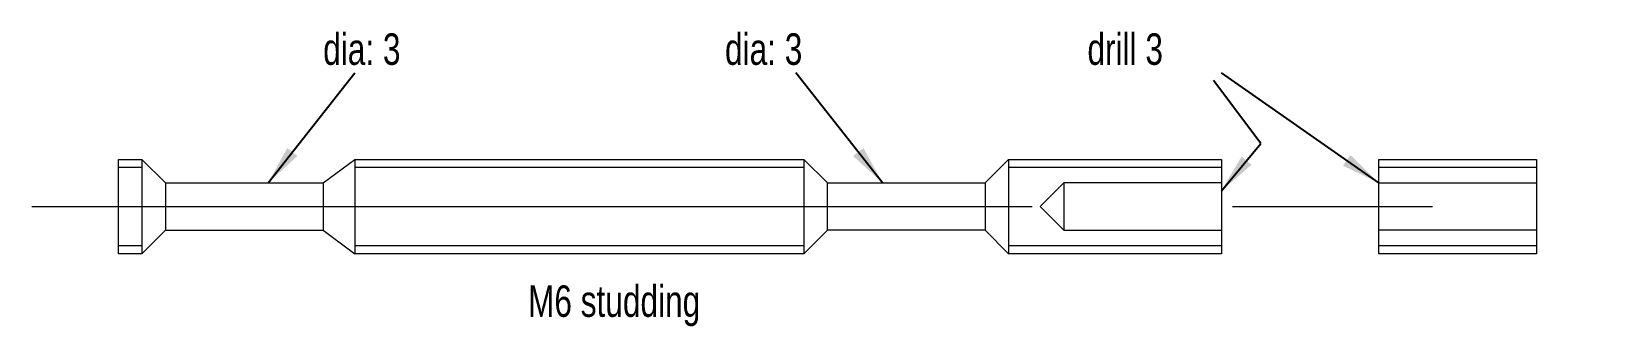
# Model space of a CAD drawing. Header units: millimetres. Extents: x 54 to 155, y 62 to 81.
import ezdxf

# ---------------------------------------------------------------- set-up
doc = ezdxf.new("R2010")
doc.units = ezdxf.units.MM
doc.linetypes.add('CENTERX2', pattern=[101.6, 63.5, -12.7, 12.7, -12.7])
doc.linetypes.add('DASHED', pattern=[19.05, 12.7, -6.35])
doc.layers.get('0').update_dxf_attribs({"linetype": 'CONTINUOUS', "lineweight": 0})
doc.styles.get("Standard").update_dxf_attribs({"font": 'txt', "width": 0.75})
doc.dimstyles.get("Standard").update_dxf_attribs({"dimtxt": 2.5, "dimasz": 2.5, "dimexe": 1.25, "dimexo": 0.625, "dimtad": 1, "dimtxsty": 'Standard', "dimcen": 2.5, "dimadec": 0, "dimazin": 0, "dimtfac": 1, "dimtmove": 0, "dimatfit": 3, "dimfxl": 1, "dimarcsym": 0})

msp = doc.modelspace()

# ---------------------------------------------------------------- linework, layer by layer
at = {"lineweight": 18}
for p, q in [((60, 67), (60, 73)), ((60, 73), (61.5, 73)), ((63, 71.5), (61.5, 73)), ((61.5, 73), (61.5, 67)), ((73, 71.5), (75, 73)), ((75, 73), (103.5, 73)), ((75, 73), (75, 67)), ((105, 71.5), (103.5, 73)), ((103.5, 73), (103.5, 67)), ((115, 71.5), (116.5, 73)), ((116.5, 73), (130, 73)), ((116.5, 73), (116.5, 67)), ((130, 73), (130, 67)), ((140, 73), (150, 73)), ((140, 67), (140, 73)), ((150, 73), (150, 67)), ((63, 71.5), (73, 71.5)), ((63, 71.5), (63, 68.5)), ((73, 71.5), (73, 68.5)), ((105, 71.5), (115, 71.5)), ((105, 68.5), (105, 71.5)), ((115, 71.5), (115, 68.5)), ((63, 68.5), (61.5, 67)), ((63, 68.5), (73, 68.5)), ((73, 68.5), (75, 67)), ((105, 68.5), (103.5, 67)), ((115, 68.5), (105, 68.5)), ((115, 68.5), (116.5, 67)), ((61.5, 67), (60, 67)), ((103.5, 67), (75, 67)), ((130, 67), (116.5, 67)), ((150, 67), (140, 67))]:
    msp.add_line(p, q, dxfattribs=at)
at = {"lineweight": 5}
for p, q in [((60, 72.5), (61.5, 72.5)), ((75, 72.5), (103.5, 72.5)), ((116.5, 72.5), (130, 72.5)), ((140, 72.5), (150, 72.5)), ((61.5, 67.5), (60, 67.5)), ((103.5, 67.5), (75, 67.5)), ((130, 67.5), (116.5, 67.5)), ((150, 67.5), (140, 67.5))]:
    msp.add_line(p, q, dxfattribs=at)
at = {"linetype": 'DASHED', "lineweight": 5}
for p, q in [((120, 71.5), (118.5, 70)), ((130, 71.5), (120, 71.5)), ((120, 71.5), (120, 68.5)), ((140, 71.5), (150, 71.5)), ((118.5, 70), (120, 68.5)), ((120, 68.5), (130, 68.5)), ((150, 68.5), (140, 68.5))]:
    msp.add_line(p, q, dxfattribs=at)
at = {"linetype": 'CENTERX2', "lineweight": 5}
msp.add_line((54.5, 70), (155, 70), dxfattribs=at)

# ---------------------------------------------------------------- texts
at = {"lineweight": 5, "char_height": 2, "width": 100, "attachment_point": 1}
for s, insert in [('dia:\\~3', (73, 81)), ('dia:\\~3', (98.5, 81)), ('drill\\~3', (121.5, 81)), ('M6\\~studding', (86, 65))]:
    msp.add_mtext(s, dxfattribs=dict(at, insert=insert))

# ---------------------------------------------------------------- leaders
at = {"lineweight": 5}
for points in [[(69.5, 71.5), (75, 78.5)], [(108.5, 71.5), (103, 78.5)], [(140, 71.5), (130, 78.5)], [(130, 71), (132.5, 74), (129.5, 78)]]:
    msp.add_leader(points, dimstyle='Standard', dxfattribs=at)

doc.saveas('drawing.dxf')
